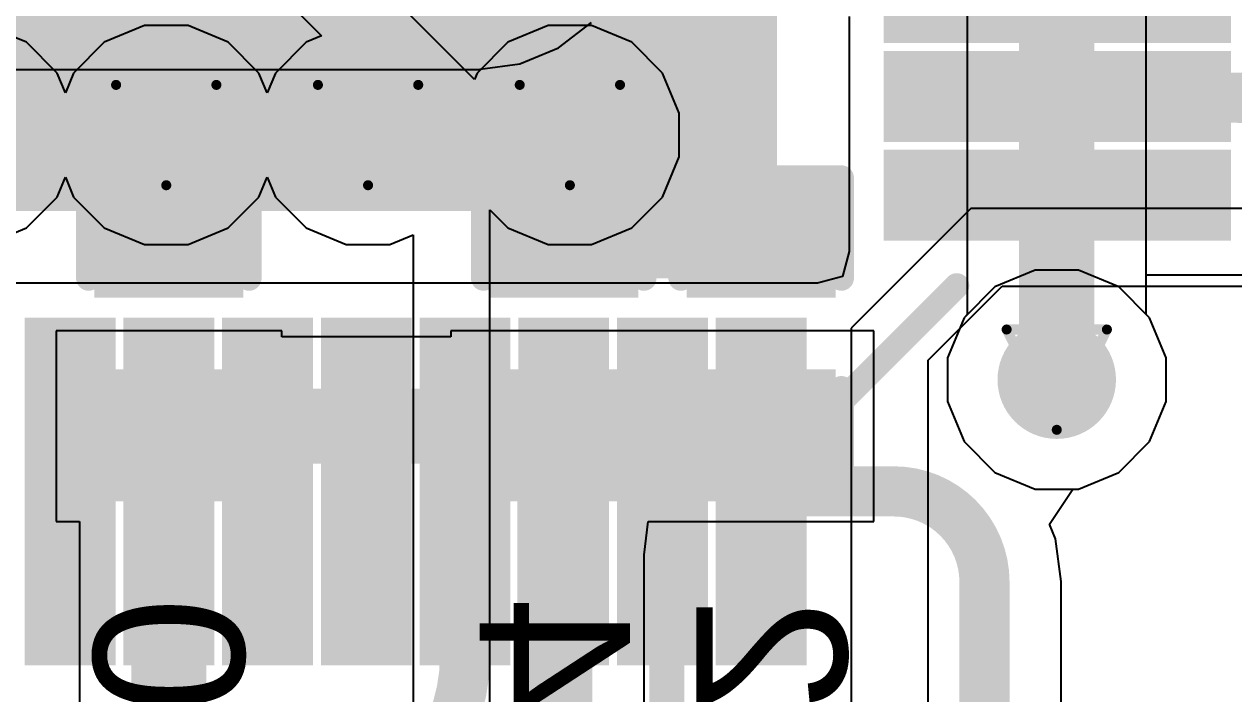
# Model space of a CAD drawing. Header units: inches. Extents: x 0 to 5359, y 0 to 5098.
# Drawn here: x 71.25 to 77.38, y 35.39 to 38.78 of the extents above; entities that cross this region are included whole.
import ezdxf

# ---------------------------------------------------------------- set-up
doc = ezdxf.new("R2010")
doc.units = ezdxf.units.IN
for name, color, linetype in [('Bottom Layer', 5, 'Continuous'), ('Bottom Overlay', 54, 'Continuous'), ('Bottom Paste', 16, 'Continuous'), ('Bottom Solder', 6, 'Continuous'), ('Drill Drawing', 1, 'Continuous'), ('Layer 1', 16, 'Continuous'), ('Layer 2', 76, 'Continuous'), ('Top Layer', 1, 'Continuous'), ('Top Overlay', 2, 'Continuous'), ('Top Paste', 8, 'Continuous'), ('Top Solder', 216, 'Continuous'), ('Via Holes', 16, 'Continuous')]:
    doc.layers.add(name, color=color, linetype=linetype)
doc.styles.add('Arial', font='', dxfattribs={"height": 0.2})
doc.styles.get('Arial').set_extended_font_data('Arial')

# ---------------------------------------------------------------- blocks, each defined once
blk = doc.blocks.new('48_HTQFP__7_7__30')
at = {"layer": 'Top Layer'}
for points in [[(1.60000442, 5.050003869999999), (1.90000382, 5.050003869999999), (1.90000382, 3.45000453), (1.60000442, 3.45000453)], [(2.10000342, 5.05000133), (2.40000282, 5.05000133), (2.40000282, 3.45000199), (2.10000342, 3.45000199)], [(2.60000242, 5.05000641), (2.90000182, 5.05000641), (2.90000182, 3.45000707), (2.60000242, 3.45000707)], [(3.449996909999999, 2.89999928), (5.04999625, 2.89999928), (5.04999625, 2.59999988), (3.449996909999999, 2.59999988)], [(-2.74999958, 2.75000466), (2.74999958, 2.75000466), (2.74999958, -2.7499945), (-2.74999958, -2.7499945)], [(3.44999945, 2.40000282), (5.049998789999999, 2.40000282), (5.049998789999999, 2.10000342), (3.44999945, 2.10000342)], [(3.45000707, 1.90000128), (5.05000641, 1.90000128), (5.05000641, 1.60000188), (3.45000707, 1.60000188)], [(3.45000707, 1.40000228), (5.05000641, 1.40000228), (5.05000641, 1.10000288), (3.45000707, 1.10000288)], [(3.45000707, 0.90000074), (5.05000641, 0.90000074), (5.05000641, 0.6000013399999999), (3.45000707, 0.6000013399999999)], [(3.45000707, 0.3999992), (5.05000641, 0.3999992), (5.05000641, 0.0999998), (3.45000707, 0.0999998)], [(3.45000707, -0.0999998), (5.05000641, -0.0999998), (5.05000641, -0.3999992), (3.45000707, -0.3999992)], [(3.44999945, -0.5999987999999999), (5.049998789999999, -0.5999987999999999), (5.049998789999999, -0.8999982), (3.44999945, -0.8999982)]]:
    blk.add_hatch(color=1, dxfattribs=at).paths.add_polyline_path(points)
at = {"layer": 'Top Paste'}
for points in [[(1.60000442, 5.050003869999999), (1.90000382, 5.050003869999999), (1.90000382, 3.45000453), (1.60000442, 3.45000453)], [(2.10000342, 5.05000133), (2.40000282, 5.05000133), (2.40000282, 3.45000199), (2.10000342, 3.45000199)], [(2.60000242, 5.05000641), (2.90000182, 5.05000641), (2.90000182, 3.45000707), (2.60000242, 3.45000707)], [(3.449996909999999, 2.89999928), (5.04999625, 2.89999928), (5.04999625, 2.59999988), (3.449996909999999, 2.59999988)], [(-2.74999958, 2.75000466), (2.74999958, 2.75000466), (2.74999958, -2.7499945), (-2.74999958, -2.7499945)], [(3.44999945, 2.40000282), (5.049998789999999, 2.40000282), (5.049998789999999, 2.10000342), (3.44999945, 2.10000342)], [(3.45000707, 1.90000128), (5.05000641, 1.90000128), (5.05000641, 1.60000188), (3.45000707, 1.60000188)], [(3.45000707, 1.40000228), (5.05000641, 1.40000228), (5.05000641, 1.10000288), (3.45000707, 1.10000288)], [(3.45000707, 0.90000074), (5.05000641, 0.90000074), (5.05000641, 0.6000013399999999), (3.45000707, 0.6000013399999999)], [(3.45000707, 0.3999992), (5.05000641, 0.3999992), (5.05000641, 0.0999998), (3.45000707, 0.0999998)], [(3.45000707, -0.0999998), (5.05000641, -0.0999998), (5.05000641, -0.3999992), (3.45000707, -0.3999992)], [(3.44999945, -0.5999987999999999), (5.049998789999999, -0.5999987999999999), (5.049998789999999, -0.8999982), (3.44999945, -0.8999982)]]:
    blk.add_hatch(color=8, dxfattribs=at).paths.add_polyline_path(points)
at = {"layer": 'Top Solder'}
for points in [[(1.52000458, 5.13000371), (1.98000366, 5.13000371), (1.98000366, 3.37000469), (1.52000458, 3.37000469)], [(2.02000358, 5.13000117), (2.48000266, 5.13000117), (2.48000266, 3.37000215), (2.02000358, 3.37000215)], [(2.52000258, 5.13000625), (2.98000166, 5.13000625), (2.98000166, 3.37000723), (2.52000258, 3.37000723)], [(3.36999707, 2.97999912), (5.12999609, 2.97999912), (5.12999609, 2.52000004), (3.36999707, 2.52000004)], [(-2.82999942, 2.8300045), (2.82999942, 2.8300045), (2.82999942, -2.82999434), (-2.82999942, -2.82999434)], [(3.36999961, 2.48000266), (5.129998629999999, 2.48000266), (5.129998629999999, 2.02000358), (3.36999961, 2.02000358)], [(3.37000723, 1.98000112), (5.13000625, 1.98000112), (5.13000625, 1.52000204), (3.37000723, 1.52000204)], [(3.37000723, 1.48000212), (5.13000625, 1.48000212), (5.13000625, 1.02000304), (3.37000723, 1.02000304)], [(3.37000723, 0.9800005799999999), (5.13000625, 0.9800005799999999), (5.13000625, 0.5200015), (3.37000723, 0.5200015)], [(3.37000723, 0.47999904), (5.13000625, 0.47999904), (5.13000625, 0.01999996), (3.37000723, 0.01999996)], [(3.37000723, -0.01999996), (5.13000625, -0.01999996), (5.13000625, -0.47999904), (3.37000723, -0.47999904)], [(3.36999961, -0.51999896), (5.129998629999999, -0.51999896), (5.129998629999999, -0.97999804), (3.36999961, -0.97999804)]]:
    blk.add_hatch(color=216, dxfattribs=at).paths.add_polyline_path(points)
at = {"layer": 'Top Overlay'}
blk.add_lwpolyline([(3.81821436, 3.13100212, 0.127, 0.127, 0), (3.208604199999999, 3.740614819999999, 0.127, 0.127, 0)], format="xyseb", dxfattribs=at)
for points in [[(3.1768542, 3.740614819999999, 0.0635, 0.0635, 1), (3.2403542, 3.740614819999999, 0.0635, 0.0635, 1)], [(3.78646436, 3.13100212, 0.0635, 0.0635, 1), (3.84996436, 3.13100212, 0.0635, 0.0635, 1)]]:
    blk.add_lwpolyline(points, format="xyseb", close=True, dxfattribs=at)
blk = doc.blocks.new('C___0402_B_232')
at = {"layer": 'Bottom Layer'}
for points in [[(-0.24129746, 0.31750762), (-0.24129746, -0.31749238), (-0.69849746, -0.31749238), (-0.69849746, 0.31750762)], [(0.6984898399999999, 0.31750762), (0.6984898399999999, -0.31749238), (0.24128984, -0.31749238), (0.2412898399999999, 0.31750762)]]:
    blk.add_hatch(color=5, dxfattribs=at).paths.add_polyline_path(points)
at = {"layer": 'Bottom Paste'}
for points in [[(-0.24129746, 0.31750762), (-0.24129746, -0.31749238), (-0.69849746, -0.31749238), (-0.69849746, 0.31750762)], [(0.6984898399999999, 0.31750762), (0.6984898399999999, -0.31749238), (0.24128984, -0.31749238), (0.2412898399999999, 0.31750762)]]:
    blk.add_hatch(color=16, dxfattribs=at).paths.add_polyline_path(points)
at = {"layer": 'Bottom Solder'}
for points in [[(-0.18129758, 0.3775075), (-0.18129758, -0.37749226), (-0.7584973399999999, -0.37749226), (-0.7584973399999999, 0.3775075)], [(0.75848972, 0.3775075), (0.75848972, -0.37749226), (0.18128996, -0.37749226), (0.1812899599999999, 0.3775075)]]:
    blk.add_hatch(color=6, dxfattribs=at).paths.add_polyline_path(points)
at = {"layer": 'Bottom Overlay'}
for points in [[(-0.7874050799999999, -0.4063923799999999, 0.127, 0.127, 0), (-0.7874050799999999, 0.40640508, 0.127, 0.127, 0)], [(-0.27940254, 0.40640508, 0.127, 0.127, 0), (-0.7874050799999999, 0.40640508, 0.127, 0.127, 0)], [(0.78740254, 0.4064076199999999, 0.127, 0.127, 0), (0.2794, 0.4064076199999999, 0.127, 0.127, 0)], [(0.78739238, -0.4063898399999999, 0.127, 0.127, 0), (0.78740254, 0.4064076199999999, 0.127, 0.127, 0)], [(-0.27939746, -0.4063923799999999, 0.127, 0.127, 0), (-0.7874050799999999, -0.4063923799999999, 0.127, 0.127, 0)], [(0.27938984, -0.4063923799999999, 0.127, 0.127, 0), (0.78739238, -0.4063898399999999, 0.127, 0.127, 0)]]:
    blk.add_lwpolyline(points, format="xyseb", dxfattribs=at)
for points in [[(-0.8191550799999999, 0.40640508, 0.0635, 0.0635, 1), (-0.75565508, 0.40640508, 0.0635, 0.0635, 1)], [(-0.8191550799999999, 0.40640508, 0.0635, 0.0635, 1), (-0.75565508, 0.40640508, 0.0635, 0.0635, 1)], [(-0.31115254, 0.40640508, 0.0635, 0.0635, 1), (-0.24765254, 0.40640508, 0.0635, 0.0635, 1)], [(0.24765, 0.4064076199999999, 0.0635, 0.0635, 1), (0.31115, 0.4064076199999999, 0.0635, 0.0635, 1)], [(0.75565254, 0.4064076199999999, 0.0635, 0.0635, 1), (0.8191525399999998, 0.4064076199999999, 0.0635, 0.0635, 1)], [(0.75565254, 0.4064076199999999, 0.0635, 0.0635, 1), (0.8191525399999998, 0.4064076199999999, 0.0635, 0.0635, 1)], [(-0.8191550799999999, -0.4063923799999999, 0.0635, 0.0635, 1), (-0.75565508, -0.4063923799999999, 0.0635, 0.0635, 1)], [(-0.8191550799999999, -0.4063923799999999, 0.0635, 0.0635, 1), (-0.75565508, -0.4063923799999999, 0.0635, 0.0635, 1)], [(-0.31114746, -0.4063923799999999, 0.0635, 0.0635, 1), (-0.24764746, -0.4063923799999999, 0.0635, 0.0635, 1)], [(0.24763984, -0.4063923799999999, 0.0635, 0.0635, 1), (0.3111398399999999, -0.4063923799999999, 0.0635, 0.0635, 1)], [(0.75564238, -0.4063898399999999, 0.0635, 0.0635, 1), (0.81914238, -0.4063898399999999, 0.0635, 0.0635, 1)], [(0.75564238, -0.4063898399999999, 0.0635, 0.0635, 1), (0.81914238, -0.4063898399999999, 0.0635, 0.0635, 1)]]:
    blk.add_lwpolyline(points, format="xyseb", close=True, dxfattribs=at)
blk = doc.blocks.new('C___0402_B_234')
at = {"layer": 'Bottom Layer'}
for points in [[(-0.24130508, 0.31750254), (-0.2413050799999999, -0.31749746), (-0.6985050799999999, -0.31749746), (-0.6985050799999999, 0.31750254)], [(0.6985025399999999, 0.31750254), (0.6985025399999999, -0.31749746), (0.24130254, -0.31749746), (0.24130254, 0.31750254)]]:
    blk.add_hatch(color=5, dxfattribs=at).paths.add_polyline_path(points)
at = {"layer": 'Bottom Paste'}
for points in [[(-0.24130508, 0.31750254), (-0.2413050799999999, -0.31749746), (-0.6985050799999999, -0.31749746), (-0.6985050799999999, 0.31750254)], [(0.6985025399999999, 0.31750254), (0.6985025399999999, -0.31749746), (0.24130254, -0.31749746), (0.24130254, 0.31750254)]]:
    blk.add_hatch(color=16, dxfattribs=at).paths.add_polyline_path(points)
at = {"layer": 'Bottom Solder'}
for points in [[(-0.1813052, 0.37750242), (-0.1813051999999999, -0.37749734), (-0.75850496, -0.37749734), (-0.75850496, 0.37750242)], [(0.75850242, 0.37750242), (0.75850242, -0.37749734), (0.18130266, -0.37749734), (0.1813026599999999, 0.37750242)]]:
    blk.add_hatch(color=6, dxfattribs=at).paths.add_polyline_path(points)
at = {"layer": 'Bottom Overlay'}
for points in [[(-0.78739492, 0.4064, 0.127, 0.127, 0), (-0.27940254, 0.40640508, 0.127, 0.127, 0)], [(-0.78739492, -0.4064, 0.127, 0.127, 0), (-0.78739492, 0.4064, 0.127, 0.127, 0)], [(0.78740254, 0.40640508, 0.127, 0.127, 0), (0.27940762, 0.4064076199999999, 0.127, 0.127, 0)], [(0.78741016, -0.40640508, 0.127, 0.127, 0), (0.78740254, 0.40640508, 0.127, 0.127, 0)], [(-0.27939746, -0.40640508, 0.127, 0.127, 0), (-0.78739492, -0.4064, 0.127, 0.127, 0)], [(0.78741016, -0.40640508, 0.127, 0.127, 0), (0.27940254, -0.40639746, 0.127, 0.127, 0)]]:
    blk.add_lwpolyline(points, format="xyseb", dxfattribs=at)
for points in [[(-0.81914492, 0.4064, 0.0635, 0.0635, 1), (-0.7556449199999999, 0.4064, 0.0635, 0.0635, 1)], [(-0.81914492, 0.4064, 0.0635, 0.0635, 1), (-0.7556449199999999, 0.4064, 0.0635, 0.0635, 1)], [(-0.31115254, 0.40640508, 0.0635, 0.0635, 1), (-0.24765254, 0.40640508, 0.0635, 0.0635, 1)], [(0.24765762, 0.4064076199999999, 0.0635, 0.0635, 1), (0.31115762, 0.4064076199999999, 0.0635, 0.0635, 1)], [(0.75565254, 0.40640508, 0.0635, 0.0635, 1), (0.8191525399999998, 0.40640508, 0.0635, 0.0635, 1)], [(0.75565254, 0.40640508, 0.0635, 0.0635, 1), (0.8191525399999998, 0.40640508, 0.0635, 0.0635, 1)], [(-0.81914492, -0.4064, 0.0635, 0.0635, 1), (-0.7556449199999999, -0.4064, 0.0635, 0.0635, 1)], [(-0.81914492, -0.4064, 0.0635, 0.0635, 1), (-0.7556449199999999, -0.4064, 0.0635, 0.0635, 1)], [(-0.31114746, -0.40640508, 0.0635, 0.0635, 1), (-0.24764746, -0.40640508, 0.0635, 0.0635, 1)], [(0.24765254, -0.40639746, 0.0635, 0.0635, 1), (0.31115254, -0.40639746, 0.0635, 0.0635, 1)], [(0.7556601599999999, -0.40640508, 0.0635, 0.0635, 1), (0.8191601599999999, -0.40640508, 0.0635, 0.0635, 1)], [(0.7556601599999999, -0.40640508, 0.0635, 0.0635, 1), (0.8191601599999999, -0.40640508, 0.0635, 0.0635, 1)]]:
    blk.add_lwpolyline(points, format="xyseb", close=True, dxfattribs=at)
blk = doc.blocks.new('C___0402_B_236')
at = {"layer": 'Bottom Layer'}
for points in [[(-0.24129746, 0.31749746), (-0.24129746, -0.31750254), (-0.69849746, -0.31750254), (-0.69849746, 0.31749746)], [(0.6985025399999999, 0.31749746), (0.6985025399999999, -0.31750254), (0.24130254, -0.31750254), (0.24130254, 0.31749746)]]:
    blk.add_hatch(color=5, dxfattribs=at).paths.add_polyline_path(points)
at = {"layer": 'Bottom Paste'}
for points in [[(-0.24129746, 0.31749746), (-0.24129746, -0.31750254), (-0.69849746, -0.31750254), (-0.69849746, 0.31749746)], [(0.6985025399999999, 0.31749746), (0.6985025399999999, -0.31750254), (0.24130254, -0.31750254), (0.24130254, 0.31749746)]]:
    blk.add_hatch(color=16, dxfattribs=at).paths.add_polyline_path(points)
at = {"layer": 'Bottom Solder'}
for points in [[(-0.18129758, 0.37749734), (-0.18129758, -0.37750242), (-0.7584973399999999, -0.37750242), (-0.7584973399999999, 0.37749734)], [(0.75850242, 0.37749734), (0.75850242, -0.37750242), (0.18130266, -0.37750242), (0.1813026599999999, 0.37749734)]]:
    blk.add_hatch(color=6, dxfattribs=at).paths.add_polyline_path(points)
at = {"layer": 'Bottom Overlay'}
for points in [[(-0.78739492, -0.40640254, 0.127, 0.127, 0), (-0.7874050799999999, 0.40639746, 0.127, 0.127, 0)], [(-0.27940508, 0.40639746, 0.127, 0.127, 0), (-0.7874050799999999, 0.40639746, 0.127, 0.127, 0)], [(0.78740254, 0.40640508, 0.127, 0.127, 0), (0.27940254, 0.40640508, 0.127, 0.127, 0)], [(0.78740254, -0.4064076199999999, 0.127, 0.127, 0), (0.78740254, 0.40640508, 0.127, 0.127, 0)], [(-0.27940508, -0.40640508, 0.127, 0.127, 0), (-0.78739492, -0.40640254, 0.127, 0.127, 0)], [(0.78740254, -0.4064076199999999, 0.127, 0.127, 0), (0.27939492, -0.40639492, 0.127, 0.127, 0)]]:
    blk.add_lwpolyline(points, format="xyseb", dxfattribs=at)
for points in [[(-0.8191550799999999, 0.40639746, 0.0635, 0.0635, 1), (-0.75565508, 0.40639746, 0.0635, 0.0635, 1)], [(-0.8191550799999999, 0.40639746, 0.0635, 0.0635, 1), (-0.75565508, 0.40639746, 0.0635, 0.0635, 1)], [(-0.31115508, 0.40639746, 0.0635, 0.0635, 1), (-0.24765508, 0.40639746, 0.0635, 0.0635, 1)], [(0.24765254, 0.40640508, 0.0635, 0.0635, 1), (0.31115254, 0.40640508, 0.0635, 0.0635, 1)], [(0.75565254, 0.40640508, 0.0635, 0.0635, 1), (0.8191525399999998, 0.40640508, 0.0635, 0.0635, 1)], [(0.75565254, 0.40640508, 0.0635, 0.0635, 1), (0.8191525399999998, 0.40640508, 0.0635, 0.0635, 1)], [(-0.81914492, -0.40640254, 0.0635, 0.0635, 1), (-0.7556449199999999, -0.40640254, 0.0635, 0.0635, 1)], [(-0.81914492, -0.40640254, 0.0635, 0.0635, 1), (-0.7556449199999999, -0.40640254, 0.0635, 0.0635, 1)], [(-0.31115508, -0.40640508, 0.0635, 0.0635, 1), (-0.24765508, -0.40640508, 0.0635, 0.0635, 1)], [(0.24764492, -0.40639492, 0.0635, 0.0635, 1), (0.31114492, -0.40639492, 0.0635, 0.0635, 1)], [(0.75565254, -0.4064076199999999, 0.0635, 0.0635, 1), (0.8191525399999998, -0.4064076199999999, 0.0635, 0.0635, 1)], [(0.75565254, -0.4064076199999999, 0.0635, 0.0635, 1), (0.8191525399999998, -0.4064076199999999, 0.0635, 0.0635, 1)]]:
    blk.add_lwpolyline(points, format="xyseb", close=True, dxfattribs=at)

msp = doc.modelspace()

# ---------------------------------------------------------------- hatches: boundary and pattern name
at = {"layer": 'Bottom Layer'}
h = msp.add_hatch(color=5, dxfattribs=at)
edge = h.paths.add_edge_path()
edge.add_arc((71.96900262, 38.22103608), 0.2999994, 0, 360)
h = msp.add_hatch(color=5, dxfattribs=at)
edge = h.paths.add_edge_path()
edge.add_arc((72.99120276, 38.22103608), 0.2999994, 0, 360)
h = msp.add_hatch(color=5, dxfattribs=at)
edge = h.paths.add_edge_path()
edge.add_arc((74.0134029, 38.22103608), 0.2999994, 0, 360)
h = msp.add_hatch(color=5, dxfattribs=at)
edge = h.paths.add_edge_path()
edge.add_arc((76.4794, 36.9824), 0.2999994, 0, 360)
at = {"layer": 'Layer 1'}
h = msp.add_hatch(color=16, dxfattribs=at)
edge = h.paths.add_edge_path()
edge.add_arc((71.96900262, 38.22103608), 0.2999994, 0, 360)
h = msp.add_hatch(color=16, dxfattribs=at)
edge = h.paths.add_edge_path()
edge.add_arc((72.99120276, 38.22103608), 0.2999994, 0, 360)
h = msp.add_hatch(color=16, dxfattribs=at)
edge = h.paths.add_edge_path()
edge.add_arc((74.0134029, 38.22103608), 0.2999994, 0, 360)
h = msp.add_hatch(color=16, dxfattribs=at)
edge = h.paths.add_edge_path()
edge.add_arc((76.4794, 36.9824), 0.2999994, 0, 360)
at = {"layer": 'Layer 2'}
h = msp.add_hatch(color=76, dxfattribs=at)
edge = h.paths.add_edge_path()
edge.add_arc((71.96900262, 38.22103608), 0.2999994, 0, 360)
h = msp.add_hatch(color=76, dxfattribs=at)
edge = h.paths.add_edge_path()
edge.add_arc((72.99120276, 38.22103608), 0.2999994, 0, 360)
h = msp.add_hatch(color=76, dxfattribs=at)
edge = h.paths.add_edge_path()
edge.add_arc((74.0134029, 38.22103608), 0.2999994, 0, 360)
h = msp.add_hatch(color=76, dxfattribs=at)
edge = h.paths.add_edge_path()
edge.add_arc((76.4794, 36.9824), 0.2999994, 0, 360)
at = {"layer": 'Top Layer'}
h = msp.add_hatch(color=1, dxfattribs=at)
edge = h.paths.add_edge_path()
edge.add_arc((71.96900262, 38.22103608), 0.2999994, 0, 360)
h = msp.add_hatch(color=1, dxfattribs=at)
edge = h.paths.add_edge_path()
edge.add_arc((72.99120276, 38.22103608), 0.2999994, 0, 360)
h = msp.add_hatch(color=1, dxfattribs=at)
edge = h.paths.add_edge_path()
edge.add_arc((74.0134029, 38.22103608), 0.2999994, 0, 360)
h = msp.add_hatch(color=1, dxfattribs=at)
edge = h.paths.add_edge_path()
edge.add_arc((76.4794, 36.9824), 0.2999994, 0, 360)
at = {"layer": 'Via Holes'}
h = msp.add_hatch(color=7, dxfattribs=at)
edge = h.paths.add_edge_path()
edge.add_arc((71.96900262, 38.22103608), 0.1499997, 0, 360)
h = msp.add_hatch(color=7, dxfattribs=at)
edge = h.paths.add_edge_path()
edge.add_arc((72.99120276, 38.22103608), 0.1499997, 0, 360)
h = msp.add_hatch(color=7, dxfattribs=at)
edge = h.paths.add_edge_path()
edge.add_arc((74.0134029, 38.22103608), 0.1499997, 0, 360)
h = msp.add_hatch(color=7, dxfattribs=at)
edge = h.paths.add_edge_path()
edge.add_arc((76.4794, 36.9824), 0.1499997, 0, 360)

# ---------------------------------------------------------------- linework, layer by layer
at = {"layer": 'Bottom Layer'}
for p, q in [((76.02619288, 38.84520044), (76.02619288, 37.31266604)), ((76.93260712, 37.31266604), (76.93260712, 38.84520044)), ((73.95535374, 38.66272684), (74.12298612, 38.79135752)), ((73.7601395, 38.58186593999999), (73.95535374, 38.66272684)), ((65.94313456, 38.5537456), (73.55065046, 38.5537456)), ((73.55065046, 38.5537456), (73.55869464, 38.5553458)), ((73.55869464, 38.5553458), (73.7601395, 38.58186593999999)), ((76.02619288, 37.31266604), (76.0097413, 37.29621446)), ((76.9490587, 37.29621446), (76.93260712, 37.31266604)), ((76.0097413, 37.29621446), (75.9254006, 37.09259789999999)), ((77.0333994, 37.09259789999999), (76.9490587, 37.29621446)), ((72.55363188, 37.22939468), (71.41063188, 37.22939468)), ((71.41063188, 37.22939468), (71.41063188, 36.26419468)), ((72.55363188, 37.2000018), (72.55363188, 37.22939468)), ((73.41063042, 37.2000018), (72.55363188, 37.2000018)), ((74.55363042, 37.2294023), (73.41063042, 37.2294023)), ((73.41063042, 37.2294023), (73.41063042, 37.2000018)), ((74.55363042, 37.22939468), (74.55363042, 37.2294023)), ((75.55363095999999, 37.22939468), (74.55363042, 37.22939468)), ((75.55363095999999, 36.26419468), (75.55363095999999, 37.22939468)), ((75.9254006, 37.09259789999999), (75.9254006, 36.8722021)), ((77.0333994, 36.8722021), (77.0333994, 37.09259789999999)), ((75.9254006, 36.8722021), (76.0097413, 36.66858554)), ((76.9490587, 36.66858554), (77.0333994, 36.8722021)), ((76.0097413, 36.66858554), (76.16558554, 36.51274129999999)), ((76.79321446, 36.51274129999999), (76.9490587, 36.66858554)), ((76.16558554, 36.51274129999999), (76.3692021, 36.4284006)), ((76.58959789999999, 36.4284006), (76.79321446, 36.51274129999999)), ((76.3692021, 36.4284006), (76.58959789999999, 36.4284006)), ((71.41063188, 36.26419468), (71.52891968, 36.26419468)), ((71.52891968, 36.26419468), (71.52891968, 35.00126604)), ((74.39043795999999, 36.09475636), (74.41063349999999, 36.26419468)), ((74.41063349999999, 36.26419468), (75.55363095999999, 36.26419468)), ((74.39043795999999, 35.00126604), (74.39043795999999, 36.09475636))]:
    msp.add_line(p, q, dxfattribs=at)
for points in [[(76.4794, 36.9824, 0.3809999999999999, 0.3809999999999999, 0), (76.4794, 39.41670044, 0.3809999999999999, 0.3809999999999999, 0)], [(71.96900262, 38.37343608, 0.3809999999999999, 0.3809999999999999, 0), (71.97556598, 38.36687272, 0.3809999999999999, 0.3809999999999999, 0)], [(71.97556598, 37.69316058, 0.3809999999999999, 0.3809999999999999, 0), (71.97556598, 38.36687272, 0.3809999999999999, 0.3809999999999999, 0)], [(73.99776666, 38.35779984, 0.3809999999999999, 0.3809999999999999, 0), (74.0134029, 38.37343608, 0.3809999999999999, 0.3809999999999999, 0)], [(73.99776666, 37.70222584, 0.3809999999999999, 0.3809999999999999, 0), (73.99776666, 38.35779984, 0.3809999999999999, 0.3809999999999999, 0)], [(71.97556598, 37.69316058, 0.3809999999999999, 0.3809999999999999, 0), (71.98213188, 37.68659468, 0.3809999999999999, 0.3809999999999999, 0)], [(73.98213042, 37.6865896, 0.3809999999999999, 0.3809999999999999, 0), (73.98213804, 37.68659722, 0.3809999999999999, 0.3809999999999999, 0)], [(73.98213804, 37.68659722, 0.3809999999999999, 0.3809999999999999, 0), (73.99776666, 37.70222584, 0.3809999999999999, 0.3809999999999999, 0)], [(73.98213804, 37.68659722, 0.3809999999999999, 0.3809999999999999, 0), (74.98212587999998, 37.68659722, 0.3809999999999999, 0.3809999999999999, 0)], [(74.98212587999998, 37.68659722, 0.3809999999999999, 0.3809999999999999, 0), (74.98213095999999, 37.6866023, 0.3809999999999999, 0.3809999999999999, 0)], [(71.98212679999999, 34.671, 0.3809999999999999, 0.3809999999999999, 0), (71.98212679999999, 36.74679468, 0.3809999999999999, 0.3809999999999999, 0)], [(71.98213188, 36.74679468, 0.3809999999999999, 0.3809999999999999, 0), (73.98130237999999, 36.74679468, 0.3809999999999999, 0.3809999999999999, 0)], [(73.93723084, 34.671, 0.3809999999999999, 0.3809999999999999, 0), (73.93723084, 36.70190272, 0.3809999999999999, 0.3809999999999999, 0)], [(73.98130237999999, 36.74679468, 0.3809999999999999, 0.3809999999999999, 0), (74.98213095999999, 36.74679468, 0.3809999999999999, 0.3809999999999999, 0)], [(71.98212679999999, 36.74679468, 0.1778, 0.1778, 0), (71.98213188, 36.74679468, 0.1778, 0.1778, 0)], [(73.93723084, 36.70190272, 0.1778, 0.1778, -0.4088276151443936), (73.98130237999999, 36.74679468, 0.1778, 0.1778, 0)]]:
    msp.add_lwpolyline(points, format="xyseb", dxfattribs=at)
for points in [[(71.87375261999999, 38.37343608, 0.1905, 0.1905, 1), (72.06425262, 38.37343608, 0.1905, 0.1905, 1)], [(71.88031598, 38.36687272, 0.1905, 0.1905, 1), (72.07081597999999, 38.36687272, 0.1905, 0.1905, 1)], [(71.88031598, 38.36687272, 0.1905, 0.1905, 1), (72.07081597999999, 38.36687272, 0.1905, 0.1905, 1)], [(73.90251666, 38.35779984, 0.1905, 0.1905, 1), (74.09301666, 38.35779984, 0.1905, 0.1905, 1)], [(73.90251666, 38.35779984, 0.1905, 0.1905, 1), (74.09301666, 38.35779984, 0.1905, 0.1905, 1)], [(73.9181529, 38.37343608, 0.1905, 0.1905, 1), (74.1086529, 38.37343608, 0.1905, 0.1905, 1)], [(71.88031598, 37.69316058, 0.1905, 0.1905, 1), (72.07081597999999, 37.69316058, 0.1905, 0.1905, 1)], [(71.88031598, 37.69316058, 0.1905, 0.1905, 1), (72.07081597999999, 37.69316058, 0.1905, 0.1905, 1)], [(71.88688187999999, 37.68659468, 0.1905, 0.1905, 1), (72.07738188, 37.68659468, 0.1905, 0.1905, 1)], [(73.88688042, 37.6865896, 0.1905, 0.1905, 1), (74.07738042, 37.6865896, 0.1905, 0.1905, 1)], [(73.88688804, 37.68659722, 0.1905, 0.1905, 1), (74.07738803999999, 37.68659722, 0.1905, 0.1905, 1)], [(73.88688804, 37.68659722, 0.1905, 0.1905, 1), (74.07738803999999, 37.68659722, 0.1905, 0.1905, 1)], [(73.88688804, 37.68659722, 0.1905, 0.1905, 1), (74.07738803999999, 37.68659722, 0.1905, 0.1905, 1)], [(73.90251666, 37.70222584, 0.1905, 0.1905, 1), (74.09301666, 37.70222584, 0.1905, 0.1905, 1)], [(73.90251666, 37.70222584, 0.1905, 0.1905, 1), (74.09301666, 37.70222584, 0.1905, 0.1905, 1)], [(74.88687588, 37.68659722, 0.1905, 0.1905, 1), (75.07737587999999, 37.68659722, 0.1905, 0.1905, 1)], [(74.88687588, 37.68659722, 0.1905, 0.1905, 1), (75.07737587999999, 37.68659722, 0.1905, 0.1905, 1)], [(74.88688096, 37.6866023, 0.1905, 0.1905, 1), (75.07738096, 37.6866023, 0.1905, 0.1905, 1)], [(76.38414999999999, 36.9824, 0.1905, 0.1905, 1), (76.57464999999999, 36.9824, 0.1905, 0.1905, 1)], [(71.8868768, 36.74679468, 0.1905, 0.1905, 1), (72.0773768, 36.74679468, 0.1905, 0.1905, 1)], [(71.88688187999999, 36.74679468, 0.1905, 0.1905, 1), (72.07738188, 36.74679468, 0.1905, 0.1905, 1)], [(73.84198084, 36.70190272, 0.1905, 0.1905, 1), (74.03248083999999, 36.70190272, 0.1905, 0.1905, 1)], [(73.88605238, 36.74679468, 0.1905, 0.1905, 1), (74.07655238, 36.74679468, 0.1905, 0.1905, 1)], [(73.88605238, 36.74679468, 0.1905, 0.1905, 1), (74.07655238, 36.74679468, 0.1905, 0.1905, 1)], [(74.88688096, 36.74679468, 0.1905, 0.1905, 1), (75.07738096, 36.74679468, 0.1905, 0.1905, 1)], [(71.93767679999999, 36.74679468, 0.08889999999999999, 0.08889999999999999, 1), (72.02657679999999, 36.74679468, 0.08889999999999999, 0.08889999999999999, 1)], [(71.93768188, 36.74679468, 0.08889999999999999, 0.08889999999999999, 1), (72.02658188, 36.74679468, 0.08889999999999999, 0.08889999999999999, 1)], [(73.93685237999999, 36.74679468, 0.08889999999999999, 0.08889999999999999, 1), (74.02575238, 36.74679468, 0.08889999999999999, 0.08889999999999999, 1)], [(73.89278084, 36.70190272, 0.08889999999999999, 0.08889999999999999, 1), (73.98168084, 36.70190272, 0.08889999999999999, 0.08889999999999999, 1)]]:
    msp.add_lwpolyline(points, format="xyseb", close=True, dxfattribs=at)
at = {"layer": 'Drill Drawing'}
for points in [[(71.71500261999999, 38.47503608, 0.0508, 0.0508, 0), (72.22300261999999, 38.47503608, 0.0508, 0.0508, 0)], [(71.71500261999999, 38.47503608, 0.0508, 0.0508, 0), (71.96900262, 37.96703608, 0.0508, 0.0508, 0)], [(71.96900262, 37.96703608, 0.0508, 0.0508, 0), (72.22300261999999, 38.47503608, 0.0508, 0.0508, 0)], [(72.73720276, 38.47503608, 0.0508, 0.0508, 0), (73.24520276, 38.47503608, 0.0508, 0.0508, 0)], [(72.73720276, 38.47503608, 0.0508, 0.0508, 0), (72.99120276, 37.96703608, 0.0508, 0.0508, 0)], [(72.99120276, 37.96703608, 0.0508, 0.0508, 0), (73.24520276, 38.47503608, 0.0508, 0.0508, 0)], [(73.7594029, 38.47503608, 0.0508, 0.0508, 0), (74.2674029, 38.47503608, 0.0508, 0.0508, 0)], [(73.7594029, 38.47503608, 0.0508, 0.0508, 0), (74.0134029, 37.96703608, 0.0508, 0.0508, 0)], [(74.0134029, 37.96703608, 0.0508, 0.0508, 0), (74.2674029, 38.47503608, 0.0508, 0.0508, 0)], [(76.2254, 37.2364, 0.0508, 0.0508, 0), (76.73339999999999, 37.2364, 0.0508, 0.0508, 0)], [(76.2254, 37.2364, 0.0508, 0.0508, 0), (76.4794, 36.72839999999999, 0.0508, 0.0508, 0)], [(76.4794, 36.72839999999999, 0.0508, 0.0508, 0), (76.73339999999999, 37.2364, 0.0508, 0.0508, 0)]]:
    msp.add_lwpolyline(points, format="xyseb", dxfattribs=at)
for points in [[(71.70230262, 38.47503608, 0.0254, 0.0254, 1), (71.72770262, 38.47503608, 0.0254, 0.0254, 1)], [(71.70230262, 38.47503608, 0.0254, 0.0254, 1), (71.72770262, 38.47503608, 0.0254, 0.0254, 1)], [(72.21030262, 38.47503608, 0.0254, 0.0254, 1), (72.23570262, 38.47503608, 0.0254, 0.0254, 1)], [(72.21030262, 38.47503608, 0.0254, 0.0254, 1), (72.23570262, 38.47503608, 0.0254, 0.0254, 1)], [(72.72450276, 38.47503608, 0.0254, 0.0254, 1), (72.74990276, 38.47503608, 0.0254, 0.0254, 1)], [(72.72450276, 38.47503608, 0.0254, 0.0254, 1), (72.74990276, 38.47503608, 0.0254, 0.0254, 1)], [(73.23250275999999, 38.47503608, 0.0254, 0.0254, 1), (73.25790276000001, 38.47503608, 0.0254, 0.0254, 1)], [(73.23250275999999, 38.47503608, 0.0254, 0.0254, 1), (73.25790276000001, 38.47503608, 0.0254, 0.0254, 1)], [(73.7467029, 38.47503608, 0.0254, 0.0254, 1), (73.7721029, 38.47503608, 0.0254, 0.0254, 1)], [(73.7467029, 38.47503608, 0.0254, 0.0254, 1), (73.7721029, 38.47503608, 0.0254, 0.0254, 1)], [(74.2547029, 38.47503608, 0.0254, 0.0254, 1), (74.2801029, 38.47503608, 0.0254, 0.0254, 1)], [(74.2547029, 38.47503608, 0.0254, 0.0254, 1), (74.2801029, 38.47503608, 0.0254, 0.0254, 1)], [(71.95630261999999, 37.96703608, 0.0254, 0.0254, 1), (71.98170262000001, 37.96703608, 0.0254, 0.0254, 1)], [(71.95630261999999, 37.96703608, 0.0254, 0.0254, 1), (71.98170262000001, 37.96703608, 0.0254, 0.0254, 1)], [(72.97850276, 37.96703608, 0.0254, 0.0254, 1), (73.00390276, 37.96703608, 0.0254, 0.0254, 1)], [(72.97850276, 37.96703608, 0.0254, 0.0254, 1), (73.00390276, 37.96703608, 0.0254, 0.0254, 1)], [(74.0007029, 37.96703608, 0.0254, 0.0254, 1), (74.0261029, 37.96703608, 0.0254, 0.0254, 1)], [(74.0007029, 37.96703608, 0.0254, 0.0254, 1), (74.0261029, 37.96703608, 0.0254, 0.0254, 1)], [(76.2127, 37.2364, 0.0254, 0.0254, 1), (76.2381, 37.2364, 0.0254, 0.0254, 1)], [(76.2127, 37.2364, 0.0254, 0.0254, 1), (76.2381, 37.2364, 0.0254, 0.0254, 1)], [(76.7207, 37.2364, 0.0254, 0.0254, 1), (76.7461, 37.2364, 0.0254, 0.0254, 1)], [(76.7207, 37.2364, 0.0254, 0.0254, 1), (76.7461, 37.2364, 0.0254, 0.0254, 1)], [(76.46669999999999, 36.72839999999999, 0.0254, 0.0254, 1), (76.4921, 36.72839999999999, 0.0254, 0.0254, 1)], [(76.46669999999999, 36.72839999999999, 0.0254, 0.0254, 1), (76.4921, 36.72839999999999, 0.0254, 0.0254, 1)]]:
    msp.add_lwpolyline(points, format="xyseb", close=True, dxfattribs=at)
at = {"layer": 'Layer 1'}
for p, q in [((76.3692021, 37.5363994), (76.16558554, 37.45205869999999)), ((76.58959789999999, 37.5363994), (76.3692021, 37.5363994)), ((76.79321446, 37.45205869999999), (76.58959789999999, 37.5363994)), ((76.16558554, 37.45205869999999), (76.0097413, 37.29621446)), ((76.9490587, 37.29621446), (76.79321446, 37.45205869999999)), ((76.0097413, 37.29621446), (75.9254006, 37.09259789999999)), ((77.0333994, 37.09259789999999), (76.9490587, 37.29621446)), ((75.9254006, 37.09259789999999), (75.9254006, 36.8722021)), ((77.0333994, 36.8722021), (77.0333994, 37.09259789999999)), ((75.9254006, 36.8722021), (76.0097413, 36.66858554)), ((76.9490587, 36.66858554), (77.0333994, 36.8722021)), ((76.0097413, 36.66858554), (76.16558554, 36.51274129999999)), ((76.79321446, 36.51274129999999), (76.9490587, 36.66858554)), ((76.16558554, 36.51274129999999), (76.3692021, 36.4284006)), ((76.58959789999999, 36.4284006), (76.79321446, 36.51274129999999)), ((76.3692021, 36.4284006), (76.58959789999999, 36.4284006))]:
    msp.add_line(p, q, dxfattribs=at)
at = {"layer": 'Layer 2'}
for p, q in [((73.53037872, 38.50258492), (72.62054563999999, 39.41242054)), ((72.56229328, 38.91681066), (72.75589208, 38.72321186)), ((71.26061693999999, 38.69069477999999), (71.05700037999999, 38.77503548)), ((71.85880472, 38.77503548), (71.65518816, 38.69069477999999)), ((72.07920051999999, 38.77503548), (71.85880472, 38.77503548)), ((72.28281708, 38.69069477999999), (72.07920051999999, 38.77503548)), ((72.75589208, 38.72321186), (72.6773883, 38.69069477999999)), ((73.90320499999999, 38.77503548), (73.69958844, 38.69069477999999)), ((74.12360079999999, 38.77503548), (73.90320499999999, 38.77503548)), ((74.32721735999999, 38.69069477999999), (74.12360079999999, 38.77503548)), ((71.41646118, 38.53485054), (71.26061693999999, 38.69069477999999)), ((71.65518816, 38.69069477999999), (71.49934392, 38.53485054)), ((72.43866132, 38.53485054), (72.28281708, 38.69069477999999)), ((72.6773883, 38.69069477999999), (72.52154406, 38.53485054)), ((73.69958844, 38.69069477999999), (73.54374419999999, 38.53485054)), ((74.4830616, 38.53485054), (74.32721735999999, 38.69069477999999)), ((71.45790128, 38.43480247999999), (71.41646118, 38.53485054)), ((71.49934392, 38.53485054), (71.45790128, 38.43480247999999)), ((72.48010396, 38.43480247999999), (72.43866132, 38.53485054)), ((72.52154406, 38.53485054), (72.48010396, 38.43480247999999)), ((73.54374419999999, 38.53485054), (73.53037872, 38.50258492)), ((74.5674023, 38.33123398), (74.4830616, 38.53485054)), ((74.5674023, 38.11083817999999), (74.5674023, 38.33123398)), ((74.4830616, 37.90722161999999), (74.5674023, 38.11083817999999)), ((71.41646118, 37.90722161999999), (71.45790128, 38.00726968)), ((71.45790128, 38.00726968), (71.49934392, 37.90722161999999)), ((72.43866132, 37.90722161999999), (72.48010396, 38.00726968)), ((72.48010396, 38.00726968), (72.52154406, 37.90722161999999)), ((71.26061693999999, 37.75137738), (71.41646118, 37.90722161999999)), ((71.49934392, 37.90722161999999), (71.65518816, 37.75137738)), ((72.28281708, 37.75137738), (72.43866132, 37.90722161999999)), ((72.52154406, 37.90722161999999), (72.6773883, 37.75137738)), ((74.32721735999999, 37.75137738), (74.4830616, 37.90722161999999)), ((73.60873264, 33.68086228), (73.60872755999999, 37.84223825999999)), ((73.60872755999999, 37.84223825999999), (73.69958844, 37.75137738)), ((76.04462312, 37.84867716), (75.43888392, 37.24293796)), ((78.79578602, 37.84867462), (76.04462312, 37.84867716)), ((71.05700037999999, 37.66703668), (71.26061693999999, 37.75137738)), ((71.65518816, 37.75137738), (71.85880472, 37.66703668)), ((72.07920051999999, 37.66703668), (72.28281708, 37.75137738)), ((72.6773883, 37.75137738), (72.88100485999999, 37.66703668)), ((73.69958844, 37.75137738), (73.90320499999999, 37.66703668)), ((74.12360079999999, 37.66703668), (74.32721735999999, 37.75137738)), ((73.10140066, 37.66703668), (73.22015582, 37.71622632)), ((73.22015582, 37.71622632), (73.22015582, 33.48951392)), ((71.85880472, 37.66703668), (72.07920051999999, 37.66703668)), ((72.88100485999999, 37.66703668), (73.10140066, 37.66703668)), ((73.90320499999999, 37.66703668), (74.12360079999999, 37.66703668)), ((75.82805764, 37.0815997), (76.20254254, 37.4560846)), ((76.20254254, 37.4560846), (78.95286978, 37.4560846)), ((75.43888392, 37.24293796), (75.43888392, 33.693989)), ((75.82805764, 33.52111152), (75.82805764, 37.0815997))]:
    msp.add_line(p, q, dxfattribs=at)
at = {"layer": 'Top Layer'}
for p, q in [((75.42812955999999, 38.82069452), (75.42812955999999, 38.01269512)), ((75.42812955999999, 38.01269512), (75.42813464, 38.01269512)), ((75.42813464, 38.01269512), (75.42813464, 37.63110076)), ((75.42813464, 37.63110076), (75.39484032, 37.50398138)), ((75.39484032, 37.50398138), (75.26772856, 37.47069976)), ((76.93260712, 37.31266604), (76.93260712, 37.51269612)), ((76.93260712, 37.51269612), (77.53613143999999, 37.51269612)), ((71.8861275, 37.47069722), (69.19654182, 37.47069722)), ((71.8861275, 37.4706896), (71.8861275, 37.47069722)), ((74.07812971999999, 37.4706896), (71.8861275, 37.4706896)), ((74.57812618, 37.47069722), (74.07812971999999, 37.47069722)), ((74.07812971999999, 37.47069722), (74.07812971999999, 37.4706896)), ((75.26772856, 37.47069976), (74.57812618, 37.47069976)), ((74.57812618, 37.47069976), (74.57812618, 37.47069722)), ((76.9490587, 37.29621446), (76.93260712, 37.31266604)), ((77.0333994, 37.09259789999999), (76.9490587, 37.29621446)), ((77.0333994, 36.8722021), (77.0333994, 37.09259789999999)), ((76.9490587, 36.66858554), (77.0333994, 36.8722021)), ((76.79321446, 36.51274129999999), (76.9490587, 36.66858554)), ((76.58959789999999, 36.4284006), (76.79321446, 36.51274129999999)), ((76.44225503999999, 36.25059805999999), (76.56105845999998, 36.4284006)), ((76.56105845999998, 36.4284006), (76.58959789999999, 36.4284006)), ((76.47274266, 36.17699648), (76.44225503999999, 36.25059805999999)), ((76.50118812, 35.96093392), (76.47274266, 36.17699648)), ((76.50182819999999, 35.95771574), (76.50118812, 35.96093392)), ((76.50182819999999, 33.53004724), (76.50182819999999, 35.95771574))]:
    msp.add_line(p, q, dxfattribs=at)
for points in [[(76.49520388, 38.4292221, 0.254, 0.254, 0), (77.1551289, 38.41507176, 0.254, 0.254, 0)], [(77.1551289, 38.41507176, 0.254, 0.254, 0), (77.52548375999999, 38.40713426, 0.254, 0.254, 0)], [(76.4794, 37.84964236, 0.3809999999999999, 0.3809999999999999, 0), (76.47941016, 37.84965252, 0.3809999999999999, 0.3809999999999999, 0)], [(76.4794, 36.9824, 0.3809999999999999, 0.3809999999999999, 0), (76.4794, 37.84964236, 0.3809999999999999, 0.3809999999999999, 0)], [(76.47941016, 37.91397293999999, 0.1778, 0.1778, 0), (76.48213304, 37.91669581999999, 0.1778, 0.1778, 0)], [(76.47941016, 37.84965252, 0.1778, 0.1778, 0), (76.47941016, 37.91397293999999, 0.1778, 0.1778, 0)], [(71.98212679999999, 34.671, 0.254, 0.254, 0), (71.98212679999999, 36.4166912, 0.254, 0.254, 0)], [(73.48212887999999, 35.58249932, 0.254, 0.254, 0), (73.48212887999999, 36.4166912, 0.254, 0.254, 0)], [(73.9821228, 34.671, 0.254, 0.254, 0), (73.98212788, 36.4166912, 0.254, 0.254, 0)], [(74.98212587999998, 36.41670136, 0.254, 0.254, 0), (75.65438259999999, 36.41670136, 0.254, 0.254, 0)], [(75.65438514, 36.41669882, 0.254, 0.254, -0.4142103206325058), (76.11336313999999, 35.95771574, 0.254, 0.254, 0)], [(74.48212941999999, 36.41669882, 0.1778, 0.1778, 0), (74.50393024, 36.394898, 0.1778, 0.1778, 0)], [(74.50393024, 33.744154, 0.1778, 0.1778, 0), (74.50393024, 36.394898, 0.1778, 0.1778, 0)], [(76.11336313999999, 35.95771574, 0.254, 0.254, 0), (76.11336313999999, 35.95771827999999, 0.254, 0.254, 0)], [(76.11336313999999, 33.04744724, 0.254, 0.254, 0), (76.11336313999999, 35.95771574, 0.254, 0.254, 0)], [(73.48212887999999, 35.58249932, 0.254, 0.254, -0.198912367379658), (73.2151571, 34.93797178, 0.254, 0.254, 0)]]:
    msp.add_lwpolyline(points, format="xyseb", dxfattribs=at)
for points in [[(76.43170388, 38.4292221, 0.127, 0.127, 1), (76.55870388, 38.4292221, 0.127, 0.127, 1)], [(77.09162889999999, 38.41507176, 0.127, 0.127, 1), (77.2186289, 38.41507176, 0.127, 0.127, 1)], [(77.09162889999999, 38.41507176, 0.127, 0.127, 1), (77.2186289, 38.41507176, 0.127, 0.127, 1)], [(76.38414999999999, 37.84964236, 0.1905, 0.1905, 1), (76.57464999999999, 37.84964236, 0.1905, 0.1905, 1)], [(76.38414999999999, 37.84964236, 0.1905, 0.1905, 1), (76.57464999999999, 37.84964236, 0.1905, 0.1905, 1)], [(76.38416016000001, 37.84965252, 0.1905, 0.1905, 1), (76.57466016, 37.84965252, 0.1905, 0.1905, 1)], [(76.43496015999999, 37.91397293999999, 0.08889999999999999, 0.08889999999999999, 1), (76.52386016, 37.91397293999999, 0.08889999999999999, 0.08889999999999999, 1)], [(76.43496015999999, 37.91397293999999, 0.08889999999999999, 0.08889999999999999, 1), (76.52386016, 37.91397293999999, 0.08889999999999999, 0.08889999999999999, 1)], [(76.43768304, 37.91669581999999, 0.08889999999999999, 0.08889999999999999, 1), (76.52658303999999, 37.91669581999999, 0.08889999999999999, 0.08889999999999999, 1)], [(76.43496015999999, 37.84965252, 0.08889999999999999, 0.08889999999999999, 1), (76.52386016, 37.84965252, 0.08889999999999999, 0.08889999999999999, 1)], [(76.38414999999999, 36.9824, 0.1905, 0.1905, 1), (76.57464999999999, 36.9824, 0.1905, 0.1905, 1)], [(71.9186268, 36.4166912, 0.127, 0.127, 1), (72.0456268, 36.4166912, 0.127, 0.127, 1)], [(73.41862888, 36.4166912, 0.127, 0.127, 1), (73.54562888, 36.4166912, 0.127, 0.127, 1)], [(73.91862787999999, 36.4166912, 0.127, 0.127, 1), (74.04562788, 36.4166912, 0.127, 0.127, 1)], [(74.91862588, 36.41670136, 0.127, 0.127, 1), (75.04562588, 36.41670136, 0.127, 0.127, 1)], [(75.5908826, 36.41670136, 0.127, 0.127, 1), (75.7178826, 36.41670136, 0.127, 0.127, 1)], [(75.59088514, 36.41669882, 0.127, 0.127, 1), (75.71788513999999, 36.41669882, 0.127, 0.127, 1)], [(74.43767942, 36.41669882, 0.08889999999999999, 0.08889999999999999, 1), (74.52657941999999, 36.41669882, 0.08889999999999999, 0.08889999999999999, 1)], [(74.45948024, 36.394898, 0.08889999999999999, 0.08889999999999999, 1), (74.54838024, 36.394898, 0.08889999999999999, 0.08889999999999999, 1)], [(74.45948024, 36.394898, 0.08889999999999999, 0.08889999999999999, 1), (74.54838024, 36.394898, 0.08889999999999999, 0.08889999999999999, 1)], [(76.04986314, 35.95771827999999, 0.127, 0.127, 1), (76.17686314, 35.95771827999999, 0.127, 0.127, 1)], [(76.04986314, 35.95771574, 0.127, 0.127, 1), (76.17686314, 35.95771574, 0.127, 0.127, 1)], [(76.04986314, 35.95771574, 0.127, 0.127, 1), (76.17686314, 35.95771574, 0.127, 0.127, 1)], [(76.04986314, 35.95771574, 0.127, 0.127, 1), (76.17686314, 35.95771574, 0.127, 0.127, 1)], [(73.41862888, 35.58249932, 0.127, 0.127, 1), (73.54562888, 35.58249932, 0.127, 0.127, 1)], [(73.41862888, 35.58249932, 0.127, 0.127, 1), (73.54562888, 35.58249932, 0.127, 0.127, 1)]]:
    msp.add_lwpolyline(points, format="xyseb", close=True, dxfattribs=at)

# ---------------------------------------------------------------- block references
at = {"rotation": 270}
for name, p in [('48_HTQFP__7_7__30', (72.23212629999999, 40.66669794)), ('C___0402_B_236', (71.98213442, 37.21669722)), ('C___0402_B_232', (73.9821228, 37.21669214)), ('C___0402_B_234', (74.98212842, 37.21669722))]:
    msp.add_blockref(name, p, dxfattribs=at)

# ---------------------------------------------------------------- texts
at = {"layer": 'Bottom Overlay', "style": 'Arial', "text_generation_flag": 2}
for s, p in [('C130', (71.60124872, 33.33792926)), ('C134', (73.5563553, 33.3379318)), ('C132', (74.65363784, 33.33792926))]:
    msp.add_text(s, height=0.7619999999999999, rotation=270, dxfattribs=at).set_placement(p)

doc.saveas('drawing.dxf')
